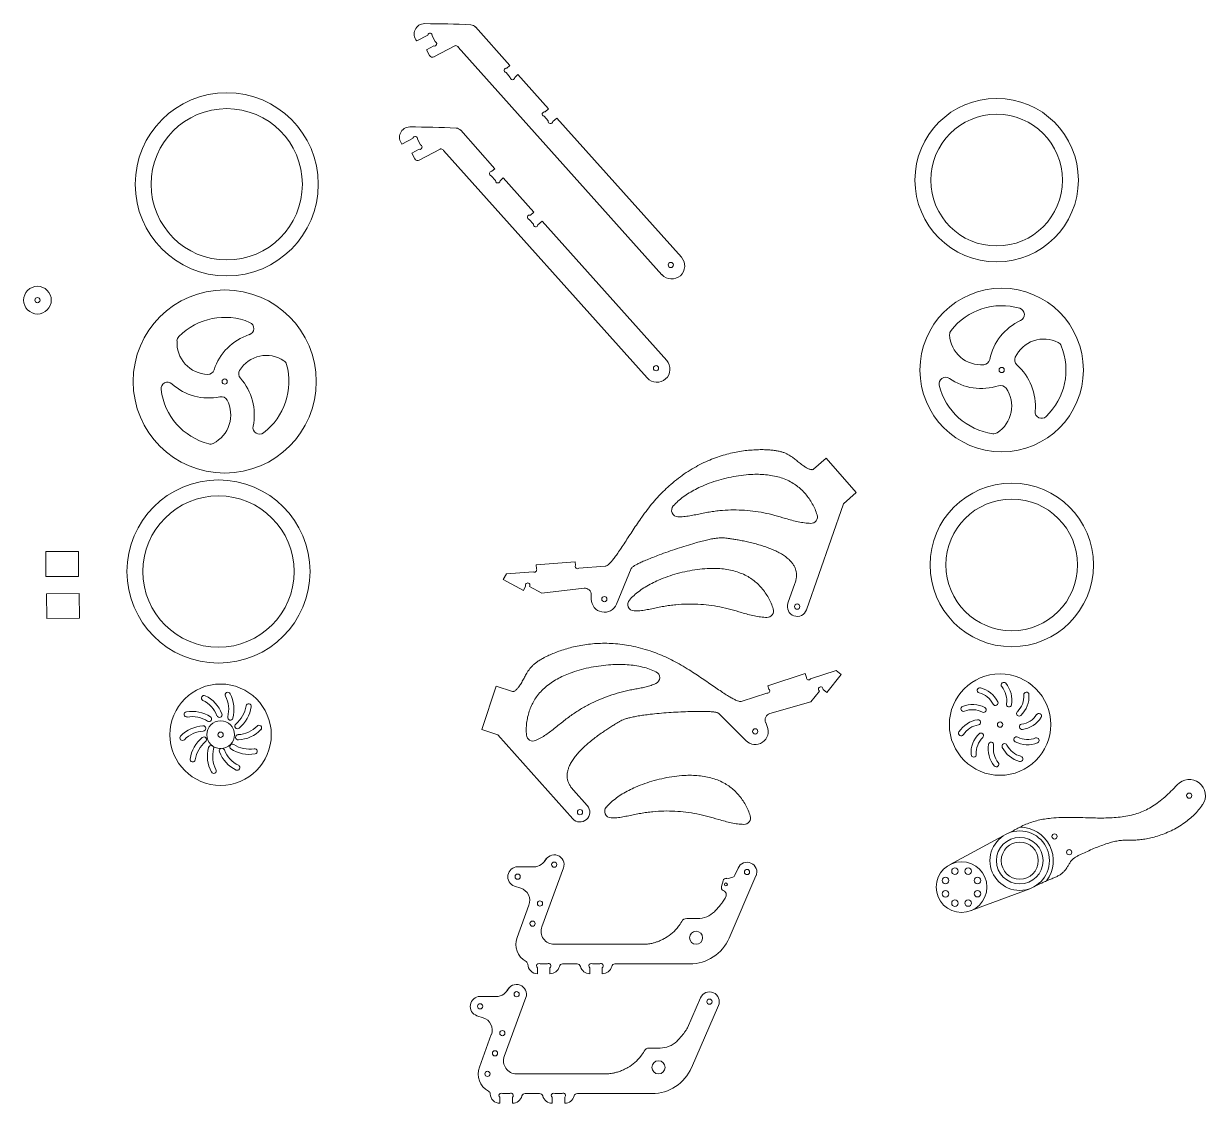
# Paper-space layout 'dxf' of a CAD drawing. Header units: millimetres. Extents: x -1714 to 2003, y -852 to 1070.
# Drawn here: x 196 to 2003, y -719 to 932 of the extents above; entities that cross this region are included whole.
import ezdxf

# ---------------------------------------------------------------- set-up
doc = ezdxf.new("R2010")
doc.units = ezdxf.units.MM

psp = doc.layouts.new('dxf')

# ---------------------------------------------------------------- linework, layer by layer
at = {"color": 7, "linetype": 'Continuous', "lineweight": 15}
for p, q in [((939.4, 867.8), (886.8, 926.5)), ((813.9, 914.1), (797, 905.2)), ((825.5, 904.1), (820.8, 912.9)), ((812.1, 891.7), (823.1, 897.5)), ((812.1, 891.7), (816.8, 882.8)), ((823.5, 880.7), (855.3, 897.6)), ((860.7, 895.7), (1172.1, 547.8)), ((939.4, 867.8), (934.7, 863.7)), ((933.7, 856.8), (940.1, 849.5)), ((947.1, 849.4), (951.9, 853.7)), ((998.7, 801.5), (951.9, 853.7)), ((998.7, 801.5), (993.4, 796.8)), ((991.8, 790), (998.1, 782.8)), ((1005.1, 781.8), (1011.4, 787.3)), ((1201.9, 574.5), (1011.4, 787.3)), ((916.8, 709.9), (864.3, 768.6)), ((791.4, 756.3), (774.5, 747.3)), ((803, 746.2), (798.3, 755.1)), ((789.5, 733.8), (800.6, 739.6)), ((789.5, 733.8), (794.2, 725)), ((801, 722.9), (832.8, 739.7)), ((838.2, 737.8), (1149.6, 390)), ((912.2, 705.9), (916.8, 709.9)), ((917.5, 691.6), (911.1, 699)), ((929.4, 695.9), (924.5, 691.5)), ((976.2, 643.6), (929.4, 695.9)), ((970.9, 639), (976.2, 643.6)), ((975.6, 624.9), (969.3, 632.2)), ((988.9, 629.4), (982.5, 623.9)), ((1179.4, 416.6), (988.9, 629.4)), ((1423.5, 267.4), (1403.9, 250.4)), ((1469.4, 214.6), (1423.5, 267.4)), ((1449.9, 197.6), (1469.4, 214.6)), ((1393.2, 35.5), (1449.9, 197.6)), ((279.6, 124.5), (229.6, 124.5)), ((229.6, 86.5), (229.6, 124.5)), ((279.6, 86.5), (279.6, 124.5)), ((1039.6, 108.6), (979.8, 104.1)), ((1040, 103.5), (1039.6, 108.6)), ((934.3, 90.6), (929.5, 81.9)), ((975, 93.7), (934.3, 90.6)), ((979.8, 104.1), (980.2, 98.2)), ((1085.2, 102.1), (1045.2, 99)), ((1102.6, 44.2), (1125.1, 98.7)), ((279.6, 86.5), (229.6, 86.5)), ((929.5, 81.9), (960.2, 65.1)), ((1375.4, 75.5), (1364.8, 45.4)), ((280.8, 60.6), (230.8, 60)), ((231.3, 22), (230.8, 60)), ((281.2, 22.6), (280.8, 60.6)), ((960.2, 65.1), (963.7, 71.5)), ((969.8, 71.2), (988.4, 61)), ((988.4, 61), (1053, 68.4)), ((1064.1, 58.5), (1064.1, 51.8)), ((231.3, 22), (281.2, 22.6)), ((1334.2, -80.9), (1391.2, -62.1)), ((1391.2, -62.1), (1393.1, -67.8)), ((1399.6, -69.9), (1438.4, -57.2)), ((1446.2, -63.4), (1424.3, -90.7)), ((1438.4, -57.2), (1446.2, -63.4)), ((896.6, -147.6), (918.8, -81.2)), ((918.8, -81.2), (943.4, -89.5)), ((1335.8, -85.8), (1334.2, -80.9)), ((1413.1, -88.7), (1399.8, -105.2)), ((1424.3, -90.7), (1418.5, -86.1)), ((1294.6, -104.4), (1332.7, -91.9)), ((1399.8, -105.2), (1337.2, -123.2)), ((1300.7, -164.5), (1259, -122.8)), ((1330.8, -136.6), (1333.3, -142.7)), ((921.1, -155.8), (896.6, -147.6)), ((1035.7, -283.9), (921.1, -155.8)), ((1036.7, -240.1), (1058, -263.9)), ((1612, -354.2), (1694, -310.2)), ((976.2, -357.5), (951.5, -357.5)), ((988.6, -449), (1021.5, -359.2)), ((993.4, -348.9), (995, -344.4)), ((1288.5, -359.5), (1283.8, -370.4)), ((1265.6, -378.7), (1263.2, -387.7)), ((1274.8, -466.4), (1316, -371.4)), ((1280.6, -373.2), (1275.5, -374.7)), ((946.8, -386.8), (956.3, -390)), ((1269.4, -396.4), (1269.6, -396.7)), ((1734.6, -391), (1645.2, -424.3)), ((1270.2, -401.7), (1268.6, -405.4)), ((968.8, -415.9), (950.6, -465.5)), ((1226.8, -436.4), (1210.3, -436.4)), ((1143.7, -475.9), (1007.3, -475.9)), ((985.9, -505.9), (997, -505.9)), ((1020.3, -505.9), (1042.6, -505.9)), ((1065.9, -505.9), (1077, -505.9)), ((1100.3, -505.9), (1214.6, -505.9)), ((981.9, -520.9), (981.9, -511.7)), ((1000.9, -511.7), (1000.9, -520.9)), ((1061.9, -520.9), (1061.9, -511.7)), ((1080.9, -511.7), (1080.9, -520.9)), ((918.7, -555.7), (894, -555.6)), ((931, -647.2), (964, -557.4)), ((935.8, -547), (937.5, -542.6)), ((1231, -557.6), (1211, -603.6)), ((1217.3, -664.5), (1258.5, -569.6)), ((889.2, -585), (898.8, -588.2)), ((911.2, -614), (893, -663.7)), ((1152.7, -634.6), (1169.3, -634.6)), ((1086.2, -674), (949.8, -674)), ((928.4, -704), (939.4, -704)), ((962.8, -704), (985, -704)), ((1008.4, -704), (1019.4, -704)), ((1042.8, -704), (1157, -704)), ((924.4, -709.8), (924.4, -719)), ((943.4, -719), (943.4, -709.8)), ((1004.4, -709.8), (1004.4, -719)), ((1023.4, -719), (1023.4, -709.8))]:
    psp.add_line(p, q, dxfattribs=at)
for centre, radius in [((506.5, 686), 140), ((1684.1, 692.4), 125), ((506.5, 686), 115.7), ((1684.1, 692.4), 100.7), ((1185.7, 562.7), 4), ((217, 508.9), 21.2), ((503.4, 384.5), 140), ((1691.8, 402.1), 125), ((217, 508.9), 4), ((1163.1, 404.8), 4), ((1691.8, 402.1), 4), ((503.4, 384.5), 4), ((493.9, 94), 140), ((1707.2, 104.1), 125), ((493.9, 94), 115.7), ((1707.2, 104.1), 100.7), ((1084.1, 51.8), 4), ((1379, 40.4), 4), ((1689.3, -140), 77.5), ((497.1, -155.5), 77.5), ((497.1, -155.5), 21.2), ((1689.3, -140), 4), ((497.1, -155.5), 4), ((1314.8, -150.4), 4), ((1978.6, -248.6), 4), ((1046.8, -273.9), 4), ((1719.4, -348), 45.5), ((1772.7, -311), 4), ((1719.4, -348), 35.6), ((1719.4, -348), 28.3), ((1795, -335.1), 4), ((1007.4, -354.1), 4), ((1302.3, -365.4), 4), ((1630.4, -388.4), 38.8), ((1620.3, -364), 5), ((1640.5, -364), 5), ((951.5, -372.5), 4), ((1606, -378.3), 5), ((1654.8, -378.3), 5), ((1269.9, -384.4), 2.29), ((1606, -398.6), 5), ((1654.8, -398.5), 5), ((985.6, -413.5), 4), ((1620.3, -412.9), 5), ((1640.5, -412.8), 5), ((974.3, -444.3), 4), ((1224.4, -465.9), 10), ((949.9, -552.2), 4), ((1244.8, -563.6), 4), ((894, -570.7), 4), ((928.1, -611.7), 4), ((916.8, -642.5), 4), ((1166.9, -664), 10), ((905.2, -674), 4)]:
    psp.add_circle(centre, radius, dxfattribs=at)
for centre, radius, start, end in [((809.1, 915.7), 15.9, 90, 221.0809), ((809.1, -433.8), 1365.4, 87.0263, 90), ((879.4, 919.8), 10, 41.8357, 87.0263), ((817.4, 913.5), 3.5, 349.9734, 169.9734), ((824.3, 900.8), 3.5, 249.8001, 69.8001), ((860, 888.7), 10, 107.5623, 117.9115), ((853.3, 889), 10, 41.8357, 68.3184), ((821.2, 885.2), 5, 207.9115, 297.9115), ((934.2, 860.3), 3.5, 81.2496, 261.2496), ((943.6, 849.4), 3.5, 178.7672, 0.2278), ((992.6, 793.4), 3.5, 76.5037, 256.5037), ((1001.6, 782.3), 3.5, 171.7996, 351.7996), ((786.5, 757.8), 15.9, 90, 221.0809), ((786.5, -591.7), 1365.4, 87.0263, 90), ((794.8, 755.7), 3.5, 349.9734, 169.9734), ((856.8, 761.9), 10, 41.8357, 87.0263), ((801.8, 742.9), 3.5, 249.8001, 69.8001), ((798.6, 727.3), 5, 207.9115, 297.9115), ((837.4, 730.9), 10, 107.5623, 117.9115), ((830.7, 731.1), 10, 41.8357, 68.3184), ((911.7, 702.4), 3.5, 81.2496, 261.2496), ((921, 691.5), 3.5, 178.7672, 0.2278), ((970.1, 635.6), 3.5, 76.5037, 256.5037), ((979, 624.4), 3.5, 171.7996, 351.7996), ((1187, 561.2), 20, 221.8357, 41.8357), ((1691.8, 402.1), 98.3, 73.7094, 142.0479), ((1716.6, 486.8), 10, 294.8117, 73.7094), ((503.4, 384.5), 98.1, 67.1144, 135.5576), ((537.8, 465.6), 10, 287.7191, 68.0515), ((1756.3, 401), 84.6, 114.8117, 168.3073), ((440.4, 446.2), 10, 135.4529, 176.4549), ((567.3, 375.8), 84.6, 108.2167, 161.5849), ((1622.2, 456.4), 10, 142.0479, 183.0498), ((1660.5, 458.4), 48.4, 183.0498, 274.7133), ((478.8, 443.8), 48.4, 176.4549, 268.1085), ((1756.3, 401), 48.4, 63.0498, 154.7133), ((1691.8, 402.1), 98.3, 313.7094, 22.0479), ((1773.7, 435.2), 10, 22.0479, 63.0498), ((567.3, 376), 48.4, 56.4549, 148.1085), ((588.5, 408), 10, 15.4529, 56.4549), ((1164.5, 403.3), 20, 221.8357, 41.8357), ((1663.7, 420.2), 10, 274.7133, 348.3073), ((1721.6, 417.4), 10, 154.7133, 228.3073), ((477.5, 405.4), 10, 268.059, 342.7876), ((534.7, 396.3), 10, 148.059, 222.7876), ((503.6, 384.4), 98.1, 307.1144, 15.5576), ((1658.7, 346.8), 84.6, 354.8117, 48.3073), ((415.9, 373.5), 10, 47.7191, 188.0515), ((479, 443.9), 84.6, 228.2167, 281.5849), ((464.1, 333.4), 84.6, 348.2167, 41.5849), ((1606, 381.1), 10, 54.8117, 193.7094), ((1660.5, 458.4), 84.6, 234.8117, 288.3073), ((503.4, 384.2), 98.1, 187.1144, 255.5576), ((1691.8, 402.1), 98.3, 193.7094, 262.0479), ((1658.7, 346.8), 48.4, 303.0498, 34.7133), ((1690.2, 368.6), 10, 34.7133, 108.3073), ((464.3, 333.3), 48.4, 296.4549, 28.1085), ((498.2, 351.3), 10, 28.059, 102.7876), ((1752.9, 338.2), 10, 174.8117, 313.7094), ((556.6, 314), 10, 167.7191, 308.0515), ((481.4, 298.9), 10, 255.4529, 296.4549), ((1679.6, 314.6), 10, 262.0479, 303.0498), ((1196.9, 187.6), 10, 138.3489, 268.5547), ((1400, 177.6), 10, 268.8451, 17.7156), ((977.1, 96.5), 3.5, 233.1014, 27.948), ((1043.1, 101.8), 3.5, 152.243, 306.7932), ((966.8, 73.1), 3.5, 327.1515, 207.0203), ((1054.1, 58.5), 10, 0, 96.5245), ((1084.1, 51.8), 20, 180, 337.6088), ((1129.8, 43.8), 10, 138.3489, 268.5547), ((1332.9, 33.8), 10, 268.8451, 17.7156), ((1379, 40.4), 15, 160.7142, 340.7142), ((1158.7, -68.2), 10, 293.9679, 64.1738), ((1396.6, -68.1), 3.5, 174.5747, 329.4213), ((1333.6, -88.5), 3.5, 255.7295, 50.2797), ((1415, -85.8), 3.5, 355.5023, 235.3711), ((1658.3, -87.6), 4, 75.7286, 255.7286), ((1649.2, -123.3), 40.8, 26.3584, 75.7286), ((1695, -79.4), 4, 39.7286, 219.7286), ((1666.7, -102.9), 32.8, 350.3584, 39.7286), ((1666.7, -102.9), 40.8, 350.3584, 39.7286), ((471.9, -99.4), 4, 63.8748, 243.8748), ((450.9, -142.1), 43.6, 21.048, 63.8748), ((450.9, -142.1), 51.6, 21.048, 63.8748), ((508.1, -94.6), 4, 27.8748, 207.8748), ((465.9, -116.9), 43.6, 345.048, 27.8748), ((465.9, -116.9), 51.6, 345.048, 27.8748), ((540.1, -112.1), 4, 351.8748, 171.8748), ((1649.2, -123.3), 32.8, 26.3584, 75.7286), ((1682.2, -106.9), 4, 206.3584, 26.3583), ((1703, -109.1), 4, 170.3584, 350.3583), ((1692.8, -96.8), 32.8, 314.3584, 3.7286), ((1692.8, -96.8), 40.8, 314.3584, 3.7286), ((1729.5, -94.4), 4, 3.7286, 183.7286), ((445.4, -124.4), 4, 99.8748, 279.8748), ((453.6, -171.4), 51.6, 57.048, 99.8748), ((495.4, -125), 4, 201.048, 21.048), ((492.9, -105.3), 43.6, 309.048, 351.8748), ((492.9, -105.3), 51.6, 309.048, 351.8748), ((1340, -132.8), 10, 105.9981, 202.5227), ((1633.4, -115.8), 4, 111.7286, 291.7286), ((1647.1, -150), 40.8, 62.3584, 111.7286), ((1647.1, -150), 32.8, 62.3584, 111.7286), ((1664.1, -117.4), 4, 242.3584, 62.3583), ((1718.5, -123.1), 4, 134.3584, 314.3583), ((1717.5, -107.1), 32.8, 278.3584, 327.7286), ((1748.7, -126.8), 4, 327.7286, 147.7286), ((473, -193.5), 51.6, 93.048, 135.8748), ((453.6, -171.4), 43.6, 57.048, 99.8748), ((470.4, -145.9), 4, 273.048, 93.048), ((479.5, -131.4), 4, 237.048, 57.048), ((512, -129.2), 4, 165.048, 345.048), ((522.9, -142.3), 4, 129.048, 309.048), ((521.6, -111.8), 43.6, 273.048, 315.8748), ((555.8, -145), 4, 315.8748, 135.8748), ((1314.8, -150.4), 20, 224.9139, 22.5227), ((1661, -172.9), 40.8, 98.3584, 147.7286), ((1661, -172.9), 32.8, 98.3584, 147.7286), ((1655.6, -136.5), 4, 278.3584, 98.3583), ((1722.9, -143.5), 4, 98.3584, 278.3583), ((1717.5, -107.1), 40.8, 278.3584, 327.7286), ((438.8, -160.3), 4, 135.8748, 315.8748), ((473, -193.5), 43.6, 93.048, 135.8748), ((501.6, -199.9), 51.6, 129.048, 171.8748), ((471.6, -162.9), 4, 309.048, 129.048), ((524.1, -159.4), 4, 93.048, 273.048), ((521.6, -111.8), 51.6, 273.048, 315.8748), ((974.9, -155.2), 10, 184.807, 293.6776), ((1629.8, -153.2), 4, 147.7286, 327.7286), ((1685.7, -183.2), 40.8, 134.3584, 183.7286), ((1685.7, -183.2), 32.8, 134.3584, 183.7286), ((1660, -156.9), 4, 314.3584, 134.3583), ((1714.4, -162.6), 4, 62.3584, 242.3583), ((1731.5, -130), 32.8, 242.3584, 291.7286), ((1745.1, -164.2), 4, 291.7286, 111.7286), ((501.6, -199.9), 43.6, 129.048, 171.8748), ((528.6, -188.4), 51.6, 165.048, 207.8748), ((482.6, -176.1), 4, 345.048, 165.048), ((528.6, -188.4), 43.6, 165.048, 207.8748), ((499.1, -180.2), 4, 115.3954, 201.048), ((499.1, -180.2), 4, 21.048, 74.1885), ((543.6, -163.1), 43.6, 201.048, 243.8748), ((515, -173.9), 4, 57.048, 237.048), ((540.9, -133.9), 51.6, 237.048, 279.8748), ((540.9, -133.9), 43.6, 237.048, 279.8748), ((549.1, -180.8), 4, 279.8748, 99.8748), ((1711.8, -177.1), 40.8, 170.3584, 219.7286), ((1675.5, -170.9), 4, 350.3584, 170.3583), ((1711.8, -177.1), 32.8, 170.3584, 219.7286), ((1696.3, -173.1), 4, 26.3584, 206.3583), ((1729.3, -156.7), 40.8, 206.3584, 255.7286), ((1729.3, -156.7), 32.8, 206.3584, 255.7286), ((1731.5, -130), 40.8, 242.3584, 291.7286), ((454.4, -193.2), 4, 171.8748, 351.8748), ((543.6, -163.1), 51.6, 201.048, 243.8748), ((1649, -185.6), 4, 183.7286, 3.7286), ((1683.5, -200.6), 4, 219.7286, 39.7286), ((1720.2, -192.4), 4, 255.7286, 75.7286), ((486.5, -210.6), 4, 207.8748, 27.8748), ((522.6, -205.9), 4, 243.8748, 63.8748), ((1978.6, -248.6), 24.8, 325.853, 138.143), ((1046.8, -273.9), 15, 221.8084, 41.8084), ((1094.6, -272.6), 10, 138.3489, 268.5547), ((1297.7, -282.6), 10, 268.8451, 17.7156), ((1719.4, -348), 51.3, 323.1028, 89.6049), ((1007.4, -354.1), 15, 339.8465, 159.8465), ((951.5, -372.5), 15.1, 89.911, 251.648), ((976.2, -337.5), 20, 269.911, 339.8465), ((1302.3, -365.4), 15, 336.5242, 156.5242), ((1270.4, -380), 5, 81.1796, 165), ((1272.7, -365.1), 10, 261.1796, 286.3723), ((1279.2, -368.4), 5, 286.3723, 336.5242), ((950, -409), 20, 339.8465, 71.648), ((1268, -389), 5, 165, 243.9674), ((1261.4, -402.5), 10, 37.1631, 63.9674), ((1265.6, -399.7), 5, 336.5242, 37.1631), ((1226.8, -399.3), 37.1, 270, 313.61), ((1007.3, -455.9), 20, 159.8465, 270), ((1143.7, -407.3), 67.8, 299.9292, 322.0991), ((1150.8, -412.8), 58.8, 322.0991, 331.277), ((1210.3, -445.4), 9, 90, 151.277), ((978.8, -475.9), 30, 159.8465, 241.3292), ((1214.6, -440.2), 65.7, 270, 336.5242), ((961.9, -506.6), 5, 2.0183, 61.3292), ((983.9, -508.8), 3.5, 55.3608, 235.3608), ((998.9, -508.8), 3.5, 304.6392, 124.6392), ((1020.3, -510.9), 5, 90, 165.5225), ((1042.6, -510.9), 5, 14.4775, 90), ((1063.9, -508.8), 3.5, 55.3608, 235.3608), ((1078.9, -508.8), 3.5, 304.6392, 124.6392), ((1100.3, -510.9), 5, 90, 165.5225), ((981.9, -505.9), 15, 182.0183, 270), ((1000.9, -505.9), 15, 270, 345.5225), ((1061.9, -505.9), 15, 194.4775, 270), ((1080.9, -505.9), 15, 270, 345.5225), ((949.9, -552.2), 15, 339.8465, 159.8465), ((894, -570.7), 15.1, 89.911, 251.648), ((918.7, -535.7), 20, 269.911, 339.8465), ((1244.8, -563.6), 15, 336.5242, 156.5242), ((892.5, -607.1), 20, 339.8465, 71.648), ((1169.3, -597.4), 37.1, 270, 313.61), ((949.8, -654), 20, 159.8465, 270), ((1086.2, -605.4), 67.8, 299.9292, 322.0991), ((1093.3, -611), 58.8, 322.0991, 331.277), ((1152.7, -643.6), 9, 90, 151.277), ((921.2, -674), 30, 159.8465, 241.3292), ((1157, -638.3), 65.7, 270, 336.5242), ((904.4, -704.8), 5, 2.0183, 61.3292), ((924.4, -704), 15, 182.0183, 270), ((926.4, -706.9), 3.5, 55.3608, 235.3608), ((941.4, -706.9), 3.5, 304.6392, 124.6392), ((962.8, -709), 5, 90, 165.5225), ((985, -709), 5, 14.4775, 90), ((1006.4, -706.9), 3.5, 55.3608, 235.3608), ((1021.4, -706.9), 3.5, 304.6392, 124.6392), ((1042.8, -709), 5, 90, 165.5225), ((943.4, -704), 15, 270, 345.5225), ((1004.4, -704), 15, 194.4775, 270), ((1023.4, -704), 15, 270, 345.5225)]:
    psp.add_arc(centre, radius, start, end, dxfattribs=at)
for points, knots in [([(1403.9, 250.4), (1403.5, 250.2), (1402.7, 249.7), (1401.2, 249.7), (1399.4, 250), (1396.7, 250.9), (1392.9, 252.8), (1387.9, 256), (1382.5, 260), (1377, 264.6), (1372.4, 268.3), (1368.4, 271.1), (1364.8, 273.1), (1360.9, 275), (1356.4, 276.6), (1351.3, 277.9), (1345.3, 279), (1338.6, 279.8), (1330.8, 280.3), (1322, 280.4), (1312.3, 280), (1301.9, 279.2), (1291.1, 277.7), (1279.9, 275.6), (1268.5, 272.7), (1256.8, 269), (1245, 264.5), (1233.1, 259.1), (1221.1, 252.6), (1209.1, 245.2), (1197.2, 236.7), (1186.3, 227.8), (1176.3, 218.6), (1167.3, 209.5), (1158.4, 199.5), (1149.8, 188.8), (1141.9, 178), (1134.7, 167.6), (1128.1, 157.8), (1121.8, 148.1), (1115.8, 138.9), (1110.1, 130.2), (1105, 122.6), (1100.4, 116.2), (1096.4, 111), (1093, 107.1), (1090, 104.4), (1087.6, 102.7), (1086, 102.3), (1085.2, 102.1)], [0, 0, 0, 0, 0.00326, 0.006973, 0.011383, 0.01652, 0.028652, 0.042422, 0.061235, 0.078796, 0.095718, 0.10538, 0.115446, 0.126203, 0.137971, 0.151096, 0.16593, 0.182828, 0.202142, 0.224149, 0.248525, 0.274629, 0.301926, 0.330273, 0.359657, 0.390077, 0.421556, 0.45425, 0.488112, 0.523226, 0.559693, 0.59764, 0.628585, 0.660608, 0.69379, 0.728215, 0.763677, 0.793504, 0.823086, 0.851945, 0.879599, 0.905562, 0.929353, 0.948118, 0.964534, 0.978333, 0.987219, 0.994374, 1, 1, 1, 1]), ([(1409.5, 180.7), (1408.5, 183.5), (1406.4, 189.3), (1402.3, 197.6), (1397.4, 205.5), (1391.7, 212.8), (1385.4, 219.4), (1378.5, 225.2), (1370.6, 230.4), (1361.7, 234.8), (1351.8, 238.3), (1341.4, 240.7), (1330.7, 242.2), (1319.6, 242.8), (1307.1, 242.5), (1293.1, 241.2), (1277.8, 238.5), (1262.8, 234.9), (1248.1, 230.4), (1235, 225.3), (1223.6, 219.8), (1213.8, 214.3), (1204.7, 208.2), (1196.5, 201.7), (1191.7, 196.7), (1189.4, 194.2)], [0, 0, 0, 0, 0.035283, 0.070899, 0.106606, 0.142165, 0.177366, 0.212056, 0.246328, 0.28623, 0.326467, 0.36733, 0.408977, 0.451446, 0.494687, 0.553773, 0.613539, 0.673376, 0.732644, 0.790758, 0.835278, 0.878568, 0.920481, 0.960948, 1, 1, 1, 1]), ([(1196.6, 177.6), (1199.6, 177.6), (1205.6, 177.7), (1214.7, 179.1), (1223.8, 180.9), (1232.9, 182.8), (1242.1, 184.6), (1251.3, 186.1), (1263.1, 187.4), (1277.4, 188.3), (1294.4, 188.1), (1311.2, 186.6), (1328, 184), (1344.7, 180), (1358.9, 175.8), (1370.8, 172.3), (1380.5, 170), (1390.1, 168.2), (1396.6, 167.8), (1399.8, 167.6)], [0, 0, 0, 0, 0.0433282, 0.0875727, 0.1326375, 0.1781423, 0.2236192, 0.2688486, 0.3138657, 0.3959969, 0.4778866, 0.5598493, 0.6422025, 0.7252578, 0.8088547, 0.857768, 0.9060074, 0.953392, 1, 1, 1, 1]), ([(1125.1, 98.7), (1125.4, 99.1), (1126.1, 100.1), (1127.6, 101.2), (1129.4, 102.5), (1132.2, 104.1), (1136.3, 106.2), (1142.4, 109.1), (1149.8, 112.3), (1158.6, 115.8), (1169.2, 119.9), (1181.6, 124.4), (1195.3, 129.1), (1209.1, 133.5), (1221.2, 137.2), (1231.6, 140), (1240, 142.1), (1247.8, 143.8), (1254.3, 144.9), (1259.6, 145.5), (1263.9, 145.7), (1268, 145.5), (1272.4, 144.9), (1277.6, 144.1), (1283.8, 143.2), (1291, 141.9), (1298.9, 140.3), (1307.4, 138.5), (1316.2, 136.2), (1324.7, 133.7), (1332.9, 131), (1340.6, 128), (1347.9, 124.7), (1354.8, 121), (1361, 116.9), (1366.1, 112.8), (1370.1, 108.7), (1373, 104.8), (1375.4, 100.5), (1377.1, 96.1), (1378, 91.3), (1378, 86.2), (1377.2, 80.9), (1376, 77.4), (1375.4, 75.5)], [0, 0, 0, 0, 0.004878, 0.011868, 0.018854, 0.027099, 0.044735, 0.065728, 0.094438, 0.126417, 0.160829, 0.209283, 0.258802, 0.307807, 0.354896, 0.386532, 0.416008, 0.442845, 0.466577, 0.482769, 0.49673, 0.509749, 0.523853, 0.541357, 0.562747, 0.587431, 0.614757, 0.64408, 0.674771, 0.706218, 0.734173, 0.761881, 0.788997, 0.815218, 0.840315, 0.864161, 0.881237, 0.897709, 0.913749, 0.929632, 0.945727, 0.962488, 0.980412, 1, 1, 1, 1]), ([(1342.4, 36.8), (1341.4, 39.7), (1339.3, 45.5), (1335.2, 53.8), (1330.3, 61.6), (1324.6, 69), (1318.3, 75.6), (1311.4, 81.4), (1303.5, 86.6), (1294.5, 91), (1284.6, 94.4), (1274.3, 96.9), (1263.5, 98.4), (1252.5, 99), (1240, 98.7), (1226, 97.4), (1210.7, 94.7), (1195.6, 91.1), (1181, 86.5), (1167.9, 81.4), (1156.5, 76), (1146.7, 70.5), (1137.6, 64.4), (1129.4, 57.8), (1124.6, 52.9), (1122.3, 50.4)], [0, 0, 0, 0, 0.035283, 0.070899, 0.106606, 0.142165, 0.177366, 0.212056, 0.246328, 0.286231, 0.326467, 0.367331, 0.408976, 0.451446, 0.494686, 0.553772, 0.613539, 0.673377, 0.732644, 0.790758, 0.835278, 0.878568, 0.920481, 0.960948, 1, 1, 1, 1]), ([(1129.5, 33.8), (1132.5, 33.8), (1138.5, 33.9), (1147.6, 35.3), (1156.6, 37), (1165.8, 39), (1175, 40.8), (1184.2, 42.2), (1196, 43.6), (1210.3, 44.5), (1227.2, 44.2), (1244.1, 42.8), (1260.9, 40.1), (1277.6, 36.2), (1291.8, 31.9), (1303.7, 28.5), (1313.4, 26.1), (1323, 24.3), (1329.5, 24), (1332.7, 23.8)], [0, 0, 0, 0, 0.0433282, 0.0875727, 0.1326375, 0.1781411, 0.2236181, 0.2688486, 0.3138657, 0.395997, 0.4778866, 0.5598493, 0.6422013, 0.7252578, 0.8088547, 0.8577669, 0.9060074, 0.953392, 1, 1, 1, 1]), ([(943.4, -89.5), (943.8, -89.5), (944.7, -89.6), (946.2, -89.1), (947.7, -88.1), (949.9, -86.2), (952.6, -83), (956, -78.1), (959.5, -72.4), (962.8, -66.1), (965.6, -60.9), (968.3, -56.8), (970.8, -53.5), (973.7, -50.3), (977.3, -47.1), (981.5, -43.9), (986.5, -40.6), (992.5, -37.3), (999.5, -33.9), (1007.6, -30.4), (1016.7, -27), (1026.6, -23.8), (1037.1, -21), (1048.3, -18.7), (1059.9, -17), (1072.1, -15.9), (1084.8, -15.6), (1097.9, -16), (1111.4, -17.4), (1125.3, -19.6), (1139.6, -22.9), (1153.1, -27), (1165.8, -31.6), (1177.7, -36.6), (1189.7, -42.4), (1201.8, -49), (1213.2, -56), (1223.8, -62.8), (1233.6, -69.4), (1243.2, -75.9), (1252.2, -82.1), (1260.8, -88), (1268.4, -93), (1275.1, -97.2), (1280.8, -100.4), (1285.5, -102.8), (1289.3, -104.1), (1292.1, -104.8), (1293.8, -104.5), (1294.6, -104.4)], [0, 0, 0, 0, 0.003259, 0.006974, 0.011383, 0.01652, 0.028652, 0.042422, 0.061236, 0.078796, 0.095718, 0.10538, 0.115446, 0.126203, 0.137971, 0.151095, 0.16593, 0.182829, 0.202142, 0.224148, 0.248525, 0.274629, 0.301925, 0.330273, 0.359657, 0.390077, 0.421556, 0.454249, 0.488112, 0.523225, 0.559693, 0.59764, 0.628586, 0.660608, 0.69379, 0.728215, 0.763677, 0.793504, 0.823085, 0.851945, 0.879599, 0.905562, 0.929353, 0.948118, 0.964534, 0.978333, 0.987219, 0.994373, 1, 1, 1, 1]), ([(1163.1, -59.2), (1159.8, -57.8), (1153.1, -54.8), (1142.2, -51.8), (1130.8, -49.6), (1118.9, -48.4), (1106.6, -48), (1093.2, -48.4), (1078.9, -49.8), (1063.9, -52.2), (1049, -55.6), (1035.8, -59.7), (1024.2, -64.2), (1014.2, -69), (1004.9, -74.5), (996.2, -80.7), (988.4, -87.7), (981.9, -95.2), (976.5, -103), (972.3, -111), (969.1, -119.6), (966.6, -128.5), (965.1, -137.6), (964.4, -146.9), (964.8, -153), (964.9, -156)], [0, 0, 0, 0, 0.041461, 0.084519, 0.129198, 0.175402, 0.222939, 0.271554, 0.329818, 0.388599, 0.447289, 0.505312, 0.548553, 0.591023, 0.632669, 0.673532, 0.713769, 0.753671, 0.787943, 0.822634, 0.857835, 0.893394, 0.929101, 0.964717, 1, 1, 1, 1]), ([(978.9, -164.4), (981.6, -163.1), (987, -160.5), (994.6, -155.6), (1002.1, -150.3), (1009.4, -144.5), (1016.7, -138.6), (1024, -132.8), (1033.5, -125.6), (1045.6, -117.6), (1060.3, -109.2), (1075.6, -101.9), (1091.4, -95.7), (1107.6, -90.7), (1121.3, -87.5), (1132.2, -85.5), (1140.2, -84), (1148, -82.3), (1155.6, -80.2), (1160.4, -78.3), (1162.8, -77.3)], [0, 0, 0, 0, 0.0431211, 0.0868919, 0.1314058, 0.1765447, 0.2220718, 0.2676967, 0.3131519, 0.3958448, 0.4779781, 0.559868, 0.6418291, 0.7241753, 0.8072086, 0.8465773, 0.88578, 0.9245207, 0.9625967, 1, 1, 1, 1]), ([(1259, -122.8), (1258.6, -122.5), (1257.6, -121.9), (1255.8, -121.4), (1253.6, -121), (1250.4, -120.5), (1245.8, -120.1), (1239.1, -119.9), (1231, -119.7), (1221.6, -119.8), (1210.2, -120.2), (1197.1, -120.7), (1182.5, -121.6), (1168.1, -122.8), (1155.5, -124.1), (1144.9, -125.4), (1136.2, -126.7), (1128.4, -128.2), (1122, -129.6), (1116.8, -131.1), (1112.8, -132.6), (1109.1, -134.3), (1105.3, -136.5), (1100.8, -139.2), (1095.4, -142.5), (1089.3, -146.4), (1082.6, -150.9), (1075.5, -155.9), (1068.2, -161.3), (1061.2, -166.9), (1054.7, -172.6), (1048.8, -178.3), (1043.3, -184.1), (1038.4, -190.2), (1034.1, -196.3), (1031, -202.1), (1028.9, -207.4), (1027.7, -212.2), (1027.1, -217), (1027.3, -221.8), (1028.3, -226.5), (1030.2, -231.2), (1033, -235.8), (1035.5, -238.6), (1036.7, -240.1)], [0, 0, 0, 0, 0.004878, 0.011869, 0.018855, 0.0271, 0.044735, 0.065727, 0.094439, 0.126417, 0.160829, 0.209283, 0.258802, 0.307807, 0.354896, 0.386532, 0.416009, 0.442844, 0.466578, 0.48277, 0.49673, 0.50975, 0.523853, 0.541357, 0.562747, 0.587432, 0.614758, 0.644081, 0.674771, 0.706218, 0.734173, 0.761882, 0.788997, 0.815219, 0.840316, 0.864161, 0.881238, 0.897709, 0.913749, 0.929632, 0.945727, 0.962489, 0.980412, 1, 1, 1, 1]), ([(1307.2, -279.6), (1306.2, -276.7), (1304.2, -270.9), (1300, -262.6), (1295.1, -254.8), (1289.5, -247.4), (1283.1, -240.8), (1276.2, -235), (1268.3, -229.8), (1259.4, -225.4), (1249.5, -222), (1239.1, -219.5), (1228.4, -218), (1217.4, -217.4), (1204.8, -217.7), (1190.8, -219), (1175.6, -221.7), (1160.5, -225.3), (1145.8, -229.9), (1132.7, -235), (1121.3, -240.4), (1111.5, -245.9), (1102.5, -252), (1094.2, -258.6), (1089.5, -263.5), (1087.1, -266)], [0, 0, 0, 0, 0.035283, 0.070899, 0.106606, 0.142165, 0.177366, 0.212056, 0.246328, 0.286231, 0.326467, 0.36733, 0.408976, 0.451446, 0.494686, 0.553773, 0.613538, 0.673376, 0.732643, 0.790758, 0.835278, 0.878568, 0.920481, 0.960948, 1, 1, 1, 1]), ([(1960.1, -232), (1957, -235.4), (1951.1, -241.9), (1941.7, -250.7), (1932.3, -258.3), (1922.9, -264.8), (1913.3, -270.2), (1903.5, -274.5), (1893, -278), (1881.8, -280.4), (1869.8, -281.9), (1857.5, -282.7), (1844.9, -282.9), (1831, -282.7), (1815.9, -282.2), (1799.6, -281.8), (1783.4, -281.9), (1769.3, -282.8), (1757.4, -284.3), (1747.6, -286.2), (1738, -288.9), (1728.7, -292.3), (1722.7, -295.2), (1719.8, -296.8)], [0, 0, 0, 0, 0.053071, 0.10255, 0.148999, 0.19304, 0.235347, 0.276638, 0.317646, 0.363265, 0.409906, 0.457673, 0.506492, 0.556162, 0.619034, 0.682223, 0.745172, 0.807465, 0.84621, 0.884671, 0.922966, 0.961306, 1, 1, 1, 1]), ([(1760.4, -378.8), (1762.7, -377.9), (1766.8, -376.3), (1772.7, -373.9), (1777.8, -371.5), (1782.1, -368.9), (1786, -365.9), (1789.3, -362.3), (1792, -358.2), (1794.5, -353.7), (1797.1, -349.5), (1800.4, -345.6), (1804.4, -342.7), (1808.9, -340.3), (1815.1, -337.4), (1822.9, -333.8), (1832.4, -329.6), (1841.8, -325.8), (1850.9, -322.5), (1859.6, -319.8), (1867.6, -317.9), (1875, -316.9), (1881.9, -316.6), (1888.6, -316.6), (1895.5, -316.6), (1903, -316.2), (1911.3, -315.1), (1920.5, -313.2), (1930.3, -310.5), (1940.6, -306.9), (1951, -302.4), (1961.4, -296.9), (1970.8, -290.8), (1979.2, -284.4), (1986.4, -277.8), (1993.2, -270.6), (1997.1, -265.2), (1999.1, -262.4)], [0, 0, 0, 0, 0.026105, 0.04886, 0.068933, 0.087092, 0.104265, 0.121555, 0.140124, 0.158364, 0.176846, 0.194883, 0.212752, 0.231058, 0.249857, 0.28733, 0.325121, 0.362289, 0.397917, 0.431122, 0.46109, 0.487632, 0.51211, 0.536, 0.560639, 0.587369, 0.617608, 0.651811, 0.689339, 0.72871, 0.770073, 0.812929, 0.856874, 0.891985, 0.927527, 0.963502, 1, 1, 1, 1]), ([(1094.4, -282.6), (1097.3, -282.6), (1103.4, -282.5), (1112.4, -281.1), (1121.5, -279.4), (1130.6, -277.4), (1139.8, -275.6), (1149, -274.2), (1160.8, -272.8), (1175.2, -271.9), (1192.1, -272.2), (1209, -273.6), (1225.8, -276.3), (1242.4, -280.2), (1256.6, -284.5), (1268.6, -287.9), (1278.2, -290.3), (1287.8, -292.1), (1294.3, -292.4), (1297.5, -292.6)], [0, 0, 0, 0, 0.043328, 0.087573, 0.132638, 0.178141, 0.223618, 0.268849, 0.313866, 0.395996, 0.477887, 0.55985, 0.642202, 0.725259, 0.808856, 0.857768, 0.906008, 0.953393, 1, 1, 1, 1]), ([(1719.8, -296.8), (1718.2, -297.5), (1715, -299.1), (1710.6, -301.6), (1706.2, -303.9), (1703.4, -305.2), (1702, -306)], [0, 0, 0, 0, 0.2607787, 0.5330157, 0.7592804, 1, 1, 1, 1]), ([(1744.9, -385.8), (1747.7, -384.6), (1752.9, -382.4), (1758, -380), (1760.4, -378.8)], [0, 0, 0, 0, 0.527926, 1, 1, 1, 1]), ([(1268.6, -405.4), (1268.1, -406.4), (1266.9, -408.4), (1264.8, -411.6), (1261.7, -415.6), (1257.6, -420.6), (1254.2, -424.2), (1252.4, -426.2)], [0, 0, 0, 0, 0.121259, 0.266393, 0.436071, 0.69631, 1, 1, 1, 1]), ([(1177.5, -466.1), (1175.6, -467.1), (1172.1, -469.1), (1166.7, -471.4), (1161.7, -473.2), (1156.2, -474.7), (1150.2, -475.7), (1145.8, -475.8), (1143.7, -475.9)], [0, 0, 0, 0, 0.181071, 0.344381, 0.492661, 0.628548, 0.822674, 1, 1, 1, 1]), ([(1194.9, -624.3), (1196.4, -622.7), (1199.1, -619.7), (1202.9, -615.3), (1206.2, -611.2), (1208.9, -607.4), (1210.4, -604.8), (1211, -603.6)], [0, 0, 0, 0, 0.246611, 0.4653236, 0.6563806, 0.8465936, 1, 1, 1, 1]), ([(1086.2, -674), (1087.1, -674), (1089.2, -673.9), (1092.7, -673.6), (1096.9, -673), (1101.8, -671.9), (1107.4, -670.2), (1113.6, -667.7), (1117.8, -665.4), (1120, -664.2)], [0, 0, 0, 0, 0.077542, 0.176406, 0.295495, 0.434192, 0.600416, 0.788603, 1, 1, 1, 1])]:
    psp.add_open_spline(points, degree=3, knots=knots, dxfattribs=at)

doc.saveas('drawing.dxf')
